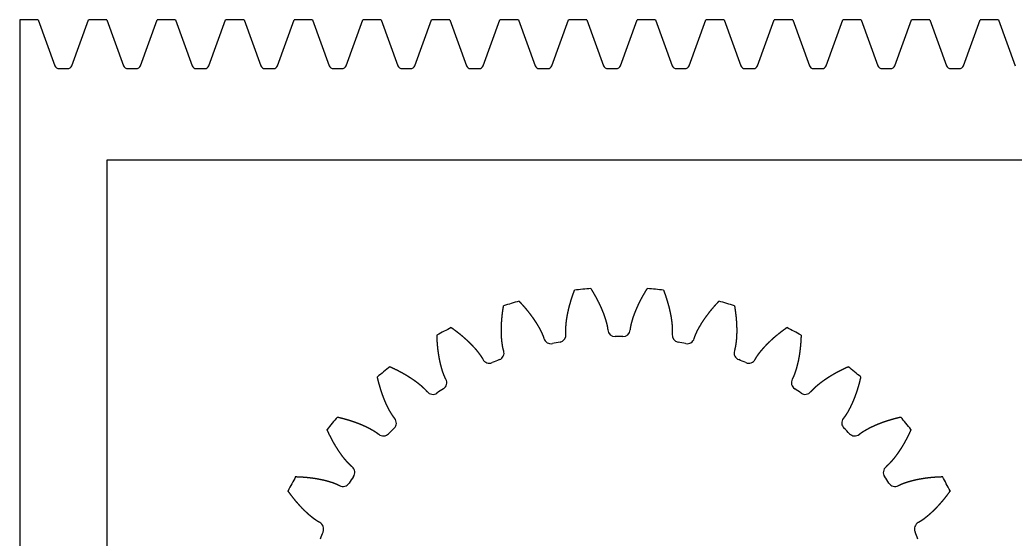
# Model space of a CAD drawing. Header units: inches. Extents: x -2.5 to 2.5, y -5.45 to 0.2.
# Drawn here: x -2.5 to 0.349, y -1.286 to 0.2 of the extents above; entities that cross this region are included whole.
import ezdxf

# ---------------------------------------------------------------- set-up
doc = ezdxf.new("R2010")
doc.units = ezdxf.units.IN
doc.header["$MEASUREMENT"] = 0

msp = doc.modelspace()

# ---------------------------------------------------------------- linework, layer by layer
at = {"color": 7, "linetype": 'Continuous', "lineweight": 25}
for p, q in [((-2.4473, 0.2), (-2.5, 0.2)), ((-2.5, 0.2), (-2.5, -5.45)), ((-2.4473, 0.2), (-2.3996, 0.0688)), ((-2.3514, 0.0688), (-2.3037, 0.2)), ((-2.251, 0.2), (-2.3037, 0.2)), ((-2.251, 0.2), (-2.2032, 0.0688)), ((-2.155, 0.0688), (-2.1073, 0.2)), ((-2.0546, 0.2), (-2.1073, 0.2)), ((-2.0546, 0.2), (-2.0069, 0.0688)), ((-1.9587, 0.0688), (-1.9109, 0.2)), ((-1.8583, 0.2), (-1.9109, 0.2)), ((-1.8583, 0.2), (-1.8105, 0.0688)), ((-1.7623, 0.0688), (-1.7146, 0.2)), ((-1.6619, 0.2), (-1.7146, 0.2)), ((-1.6619, 0.2), (-1.6142, 0.0688)), ((-1.566, 0.0688), (-1.5183, 0.2)), ((-1.4656, 0.2), (-1.5183, 0.2)), ((-1.4656, 0.2), (-1.4178, 0.0688)), ((-1.3696, 0.0688), (-1.3219, 0.2)), ((-1.2692, 0.2), (-1.3219, 0.2)), ((-1.2692, 0.2), (-1.2215, 0.0688)), ((-1.1733, 0.0688), (-1.1256, 0.2)), ((-1.0729, 0.2), (-1.1256, 0.2)), ((-1.0729, 0.2), (-1.0251, 0.0688)), ((-0.9769, 0.0688), (-0.9292, 0.2)), ((-0.8765, 0.2), (-0.9292, 0.2)), ((-0.8765, 0.2), (-0.8288, 0.0688)), ((-0.7806, 0.0688), (-0.7329, 0.2)), ((-0.6802, 0.2), (-0.7329, 0.2)), ((-0.6802, 0.2), (-0.6324, 0.0688)), ((-0.5842, 0.0688), (-0.5365, 0.2)), ((-0.4838, 0.2), (-0.5365, 0.2)), ((-0.4838, 0.2), (-0.4361, 0.0688)), ((-0.3879, 0.0688), (-0.3402, 0.2)), ((-0.2875, 0.2), (-0.3402, 0.2)), ((-0.2875, 0.2), (-0.2397, 0.0688)), ((-0.1915, 0.0688), (-0.1438, 0.2)), ((-0.0911, 0.2), (-0.1438, 0.2)), ((-0.0911, 0.2), (-0.0434, 0.0688)), ((0.0048, 0.0688), (0.0525, 0.2)), ((0.1052, 0.2), (0.0525, 0.2)), ((0.1052, 0.2), (0.153, 0.0688)), ((0.2012, 0.0688), (0.2489, 0.2)), ((0.3016, 0.2), (0.2489, 0.2)), ((0.3016, 0.2), (0.3493, 0.0688)), ((-2.3877, 0.0605), (-2.3633, 0.0605)), ((-2.1913, 0.0605), (-2.1669, 0.0605)), ((-1.995, 0.0605), (-1.9706, 0.0605)), ((-1.7986, 0.0605), (-1.7742, 0.0605)), ((-1.6023, 0.0605), (-1.5779, 0.0605)), ((-1.4059, 0.0605), (-1.3815, 0.0605)), ((-1.2096, 0.0605), (-1.1852, 0.0605)), ((-1.0132, 0.0605), (-0.9888, 0.0605)), ((-0.8169, 0.0605), (-0.7925, 0.0605)), ((-0.6205, 0.0605), (-0.5961, 0.0605)), ((-0.4242, 0.0605), (-0.3998, 0.0605)), ((-0.2278, 0.0605), (-0.2034, 0.0605)), ((-0.0315, 0.0605), (-0.0071, 0.0605)), ((0.1649, 0.0605), (0.1893, 0.0605)), ((-2.25, -5.45), (-2.25, -0.2)), ((-2.25, -0.2), (2.5, -0.2))]:
    msp.add_line(p, q, dxfattribs=at)
for centre, radius, start, end in [((-2.3877, 0.0731), 0.0126, 200, 270), ((-2.3633, 0.0731), 0.0126, 270, 340), ((-2.1913, 0.0731), 0.0126, 200, 270), ((-2.1669, 0.0731), 0.0126, 270, 340), ((-1.995, 0.0731), 0.0126, 200, 270), ((-1.9706, 0.0731), 0.0126, 270, 340), ((-1.7986, 0.0731), 0.0126, 200, 270), ((-1.7742, 0.0731), 0.0126, 270, 340), ((-1.6023, 0.0731), 0.0126, 200, 270), ((-1.5779, 0.0731), 0.0126, 270, 340), ((-1.4059, 0.0731), 0.0126, 200, 270), ((-1.3815, 0.0731), 0.0126, 270, 340), ((-1.2096, 0.0731), 0.0126, 200, 270), ((-1.1852, 0.0731), 0.0126, 270, 340), ((-1.0132, 0.0731), 0.0126, 200, 270), ((-0.9888, 0.0731), 0.0126, 270, 340), ((-0.8169, 0.0731), 0.0126, 200, 270), ((-0.7925, 0.0731), 0.0126, 270, 340), ((-0.6205, 0.0731), 0.0126, 200, 270), ((-0.5961, 0.0731), 0.0126, 270, 340), ((-0.4242, 0.0731), 0.0126, 200, 270), ((-0.3998, 0.0731), 0.0126, 270, 340), ((-0.2278, 0.0731), 0.0126, 200, 270), ((-0.2034, 0.0731), 0.0126, 270, 340), ((-0.0315, 0.0731), 0.0126, 200, 270), ((-0.0071, 0.0731), 0.0126, 270, 340), ((0.1649, 0.0731), 0.0126, 200, 270), ((0.1893, 0.0731), 0.0126, 270, 340), ((-0.7846, -1.6281), 1.0625, 94.3728, 96.8772), ((-0.7846, -1.6281), 1.0625, 83.1228, 85.6272), ((-0.7846, -1.6281), 1.0625, 105.6228, 108.1272), ((-0.7846, -1.6281), 1.0625, 71.8728, 74.3772), ((-0.7846, -1.6281), 1.0625, 116.8728, 119.3772), ((-0.7846, -1.6281), 1.0625, 60.6228, 63.1272), ((-0.9797, -0.7057), 0.021, 196.6438, 281.9405), ((-0.9574, -0.7012), 0.021, 280.5595, 5.8562), ((-0.796, -0.6853), 0.021, 185.3938, 270.6905), ((-0.7846, -1.6281), 0.9219, 89.3095, 90.6905), ((-0.7733, -0.6853), 0.021, 269.3095, 354.6062), ((-0.6118, -0.7012), 0.021, 174.1438, 259.4405), ((-0.5895, -0.7057), 0.021, 258.0595, 343.3562), ((-0.7846, -1.6281), 0.9219, 100.5595, 101.9405), ((-0.7846, -1.6281), 0.9219, 78.0595, 79.4405), ((-1.1349, -0.7527), 0.021, 291.8095, 17.1062), ((-0.4343, -0.7527), 0.021, 162.8938, 248.1905), ((-0.7846, -1.6281), 1.0625, 128.1228, 130.6272), ((-1.1559, -0.7614), 0.021, 207.8938, 293.1905), ((-0.7846, -1.6281), 0.9219, 111.8095, 113.1905), ((-0.7846, -1.6281), 0.9219, 66.8095, 68.1905), ((-0.4133, -0.7614), 0.021, 246.8095, 332.1062), ((-0.7846, -1.6281), 1.0625, 49.3728, 51.8772), ((-1.2989, -0.8379), 0.021, 303.0595, 28.3562), ((-0.2703, -0.8379), 0.021, 151.6438, 236.9405), ((-1.3178, -0.8505), 0.021, 219.1438, 304.4405), ((-0.7846, -1.6281), 0.9219, 123.0595, 124.4405), ((-0.7846, -1.6281), 0.9219, 55.5595, 56.9405), ((-0.2514, -0.8505), 0.021, 235.5595, 320.8562), ((-0.7846, -1.6281), 1.0625, 139.3728, 141.8772), ((-1.4432, -0.9534), 0.021, 314.3095, 39.6062), ((-0.126, -0.9534), 0.021, 140.3938, 225.6905), ((-0.7846, -1.6281), 1.0625, 38.1228, 40.6272), ((-0.7846, -1.6281), 0.9219, 134.3095, 135.6905), ((-0.7846, -1.6281), 0.9219, 44.3095, 45.6905), ((-1.4593, -0.9695), 0.021, 230.3938, 315.6905), ((-0.1099, -0.9695), 0.021, 224.3095, 309.6062), ((-1.5622, -1.0949), 0.021, 325.5595, 50.8562), ((-0.007, -1.0949), 0.021, 129.1438, 214.4405), ((-0.7846, -1.6281), 1.0625, 150.6228, 153.1272), ((-0.7846, -1.6281), 0.9219, 145.5595, 146.9405), ((-0.7846, -1.6281), 0.9219, 33.0595, 34.4405), ((-0.7846, -1.6281), 1.0625, 26.8728, 29.3772), ((-1.5748, -1.1138), 0.021, 241.6438, 326.9405), ((0.0056, -1.1138), 0.021, 213.0595, 298.3562), ((-1.6513, -1.2568), 0.021, 336.8095, 62.1062), ((0.0821, -1.2568), 0.021, 117.8938, 203.1905), ((-0.7846, -1.6281), 0.9219, 156.8095, 158.1905), ((-0.7846, -1.6281), 0.9219, 21.8095, 23.1905)]:
    msp.add_arc(centre, radius, start, end, dxfattribs=at)
for points, knots in [([(-0.8656, -0.5687), (-0.8647, -0.5702), (-0.8628, -0.5732), (-0.8591, -0.5793), (-0.8557, -0.5852), (-0.8515, -0.5926), (-0.8479, -0.5992), (-0.8442, -0.6064), (-0.8408, -0.6134), (-0.8374, -0.6206), (-0.8343, -0.6278), (-0.8313, -0.6351), (-0.8285, -0.6423), (-0.8262, -0.6486), (-0.8244, -0.6541), (-0.823, -0.6587), (-0.8219, -0.6625), (-0.8209, -0.6663), (-0.8199, -0.6701), (-0.819, -0.6739), (-0.8183, -0.6775), (-0.8177, -0.6807), (-0.8173, -0.6834), (-0.8171, -0.6853), (-0.8169, -0.6866), (-0.8169, -0.6872), (-0.8169, -0.6873)], [0, 0, 0, 0, 0, 0.0547325, 0.1094648, 0.1641972, 0.2189295, 0.2736619, 0.3283943, 0.3831266, 0.437859, 0.4925913, 0.5473236, 0.6020559, 0.6527836, 0.6801499, 0.707516, 0.7348821, 0.7622484, 0.7896147, 0.8169804, 0.8442361, 0.8624808, 0.8805591, 0.8940072, 0.8975178, 0.8975178, 0.8975178, 0.8975178, 0.8975178]), ([(-0.7524, -0.6873), (-0.7524, -0.6872), (-0.7523, -0.6866), (-0.7522, -0.6853), (-0.7519, -0.6834), (-0.7515, -0.6807), (-0.7509, -0.6775), (-0.7502, -0.6739), (-0.7493, -0.6701), (-0.7483, -0.6663), (-0.7473, -0.6625), (-0.7462, -0.6587), (-0.7448, -0.6541), (-0.743, -0.6486), (-0.7407, -0.6423), (-0.738, -0.6351), (-0.7349, -0.6278), (-0.7318, -0.6206), (-0.7284, -0.6134), (-0.725, -0.6064), (-0.7213, -0.5992), (-0.7178, -0.5926), (-0.7136, -0.5852), (-0.7101, -0.5793), (-0.7064, -0.5732), (-0.7046, -0.5702), (-0.7036, -0.5687)], [0.0115731, 0.0115731, 0.0115731, 0.0115731, 0.0115731, 0.0150837, 0.0285318, 0.0466101, 0.0648548, 0.0921105, 0.1194762, 0.1468425, 0.1742089, 0.201575, 0.228941, 0.2563073, 0.307035, 0.3617674, 0.4164997, 0.4712319, 0.5259643, 0.5806966, 0.635429, 0.6901614, 0.7448937, 0.7996261, 0.8543584, 0.9090909, 0.9090909, 0.9090909, 0.9090909, 0.9090909]), ([(-0.9365, -0.6991), (-0.9365, -0.699), (-0.9366, -0.6984), (-0.9367, -0.6971), (-0.9368, -0.6952), (-0.937, -0.6924), (-0.937, -0.6891), (-0.937, -0.6855), (-0.9369, -0.6816), (-0.9367, -0.6777), (-0.9364, -0.6737), (-0.9361, -0.6698), (-0.9356, -0.6651), (-0.9349, -0.6593), (-0.9339, -0.6527), (-0.9326, -0.6451), (-0.931, -0.6373), (-0.9294, -0.6297), (-0.9275, -0.6219), (-0.9255, -0.6144), (-0.9232, -0.6067), (-0.9211, -0.5995), (-0.9184, -0.5914), (-0.9162, -0.5849), (-0.9137, -0.5782), (-0.9125, -0.5749), (-0.9118, -0.5732)], [0.0115731, 0.0115731, 0.0115731, 0.0115731, 0.0115731, 0.0150837, 0.0285318, 0.0466101, 0.0648548, 0.0921105, 0.1194762, 0.1468425, 0.1742089, 0.201575, 0.228941, 0.2563073, 0.307035, 0.3617674, 0.4164997, 0.4712319, 0.5259643, 0.5806966, 0.635429, 0.6901614, 0.7448937, 0.7996261, 0.8543584, 0.9090909, 0.9090909, 0.9090909, 0.9090909, 0.9090909]), ([(-0.6574, -0.5732), (-0.6567, -0.5749), (-0.6555, -0.5782), (-0.653, -0.5849), (-0.6508, -0.5914), (-0.6482, -0.5995), (-0.646, -0.6067), (-0.6437, -0.6144), (-0.6418, -0.6219), (-0.6399, -0.6297), (-0.6382, -0.6373), (-0.6366, -0.6451), (-0.6353, -0.6527), (-0.6344, -0.6593), (-0.6337, -0.6651), (-0.6332, -0.6698), (-0.6328, -0.6737), (-0.6325, -0.6777), (-0.6323, -0.6816), (-0.6322, -0.6855), (-0.6322, -0.6891), (-0.6323, -0.6924), (-0.6324, -0.6952), (-0.6325, -0.6971), (-0.6326, -0.6984), (-0.6327, -0.699), (-0.6327, -0.6991)], [0, 0, 0, 0, 0, 0.0547325, 0.1094648, 0.1641972, 0.2189295, 0.2736619, 0.3283943, 0.3831266, 0.437859, 0.4925913, 0.5473236, 0.6020559, 0.6527836, 0.6801499, 0.707516, 0.7348821, 0.7622484, 0.7896147, 0.8169804, 0.8442361, 0.8624808, 0.8805591, 0.8940072, 0.8975178, 0.8975178, 0.8975178, 0.8975178, 0.8975178]), ([(-1.1149, -0.7466), (-1.1149, -0.7465), (-1.1151, -0.7459), (-1.1154, -0.7447), (-1.1159, -0.7428), (-1.1166, -0.7401), (-1.1173, -0.7369), (-1.118, -0.7334), (-1.1186, -0.7295), (-1.1192, -0.7256), (-1.1197, -0.7217), (-1.1201, -0.7178), (-1.1206, -0.713), (-1.121, -0.7073), (-1.1213, -0.7005), (-1.1215, -0.6928), (-1.1215, -0.6849), (-1.1214, -0.6771), (-1.121, -0.6691), (-1.1205, -0.6614), (-1.1198, -0.6533), (-1.1191, -0.6459), (-1.1181, -0.6374), (-1.1172, -0.6306), (-1.1161, -0.6236), (-1.1155, -0.6201), (-1.1152, -0.6183)], [0.0115731, 0.0115731, 0.0115731, 0.0115731, 0.0115731, 0.0150837, 0.0285318, 0.0466101, 0.0648548, 0.0921105, 0.1194762, 0.1468425, 0.1742089, 0.201575, 0.228941, 0.2563073, 0.307035, 0.3617674, 0.4164997, 0.4712319, 0.5259643, 0.5806966, 0.635429, 0.6901614, 0.7448937, 0.7996261, 0.8543584, 0.9090909, 0.9090909, 0.9090909, 0.9090909, 0.9090909]), ([(-1.0707, -0.6049), (-1.0695, -0.6062), (-1.0671, -0.6087), (-1.0623, -0.614), (-1.0577, -0.6191), (-1.0522, -0.6256), (-1.0474, -0.6314), (-1.0424, -0.6377), (-1.0377, -0.6439), (-1.033, -0.6503), (-1.0285, -0.6567), (-1.0241, -0.6633), (-1.02, -0.6698), (-1.0165, -0.6756), (-1.0137, -0.6806), (-1.0114, -0.6848), (-1.0096, -0.6883), (-1.0078, -0.6918), (-1.0061, -0.6954), (-1.0045, -0.699), (-1.0031, -0.7023), (-1.0019, -0.7053), (-1.001, -0.7079), (-1.0004, -0.7098), (-1, -0.711), (-0.9998, -0.7115), (-0.9998, -0.7117)], [0, 0, 0, 0, 0, 0.0547325, 0.1094648, 0.1641972, 0.2189295, 0.2736619, 0.3283943, 0.3831266, 0.437859, 0.4925913, 0.5473236, 0.6020559, 0.6527836, 0.6801499, 0.707516, 0.7348821, 0.7622484, 0.7896147, 0.8169804, 0.8442361, 0.8624808, 0.8805591, 0.8940072, 0.8975178, 0.8975178, 0.8975178, 0.8975178, 0.8975178]), ([(-0.5695, -0.7117), (-0.5694, -0.7115), (-0.5692, -0.711), (-0.5689, -0.7098), (-0.5682, -0.7079), (-0.5673, -0.7053), (-0.5661, -0.7023), (-0.5647, -0.699), (-0.5631, -0.6954), (-0.5614, -0.6918), (-0.5596, -0.6883), (-0.5578, -0.6848), (-0.5555, -0.6806), (-0.5527, -0.6756), (-0.5492, -0.6698), (-0.5451, -0.6633), (-0.5407, -0.6567), (-0.5362, -0.6503), (-0.5315, -0.6439), (-0.5268, -0.6377), (-0.5218, -0.6314), (-0.517, -0.6256), (-0.5115, -0.6191), (-0.507, -0.614), (-0.5021, -0.6087), (-0.4997, -0.6062), (-0.4985, -0.6049)], [0.0115731, 0.0115731, 0.0115731, 0.0115731, 0.0115731, 0.0150837, 0.0285318, 0.0466101, 0.0648548, 0.0921105, 0.1194762, 0.1468425, 0.1742089, 0.201575, 0.228941, 0.2563073, 0.307035, 0.3617674, 0.4164997, 0.4712319, 0.5259643, 0.5806966, 0.635429, 0.6901614, 0.7448937, 0.7996261, 0.8543584, 0.9090909, 0.9090909, 0.9090909, 0.9090909, 0.9090909]), ([(-0.454, -0.6183), (-0.4537, -0.6201), (-0.4532, -0.6236), (-0.4521, -0.6306), (-0.4512, -0.6374), (-0.4501, -0.6459), (-0.4494, -0.6533), (-0.4487, -0.6614), (-0.4482, -0.6691), (-0.4479, -0.6771), (-0.4477, -0.6849), (-0.4477, -0.6928), (-0.4479, -0.7005), (-0.4482, -0.7073), (-0.4487, -0.713), (-0.4491, -0.7178), (-0.4495, -0.7217), (-0.45, -0.7256), (-0.4506, -0.7295), (-0.4513, -0.7334), (-0.452, -0.7369), (-0.4527, -0.7401), (-0.4533, -0.7428), (-0.4538, -0.7447), (-0.4542, -0.7459), (-0.4543, -0.7465), (-0.4544, -0.7466)], [0, 0, 0, 0, 0, 0.0547325, 0.1094648, 0.1641972, 0.2189295, 0.2736619, 0.3283943, 0.3831266, 0.437859, 0.4925913, 0.5473236, 0.6020559, 0.6527836, 0.6801499, 0.707516, 0.7348821, 0.7622484, 0.7896147, 0.8169804, 0.8442361, 0.8624808, 0.8805591, 0.8940072, 0.8975178, 0.8975178, 0.8975178, 0.8975178, 0.8975178]), ([(-1.2649, -0.6803), (-1.2634, -0.6814), (-1.2606, -0.6834), (-1.2548, -0.6876), (-1.2493, -0.6918), (-1.2426, -0.697), (-1.2368, -0.7018), (-1.2306, -0.707), (-1.2248, -0.7121), (-1.219, -0.7175), (-1.2133, -0.7229), (-1.2077, -0.7285), (-1.2024, -0.7341), (-1.1979, -0.7391), (-1.1941, -0.7435), (-1.1911, -0.7472), (-1.1886, -0.7502), (-1.1862, -0.7534), (-1.1839, -0.7565), (-1.1816, -0.7597), (-1.1796, -0.7627), (-1.1778, -0.7655), (-1.1763, -0.7678), (-1.1754, -0.7695), (-1.1748, -0.7706), (-1.1745, -0.7711), (-1.1744, -0.7713)], [0, 0, 0, 0, 0, 0.0547325, 0.1094648, 0.1641972, 0.2189295, 0.2736619, 0.3283943, 0.3831266, 0.437859, 0.4925913, 0.5473236, 0.6020559, 0.6527836, 0.6801499, 0.707516, 0.7348821, 0.7622484, 0.7896147, 0.8169804, 0.8442361, 0.8624808, 0.8805591, 0.8940072, 0.8975178, 0.8975178, 0.8975178, 0.8975178, 0.8975178]), ([(-0.3948, -0.7713), (-0.3947, -0.7711), (-0.3945, -0.7706), (-0.3938, -0.7695), (-0.3929, -0.7678), (-0.3914, -0.7655), (-0.3897, -0.7627), (-0.3877, -0.7597), (-0.3854, -0.7565), (-0.383, -0.7534), (-0.3806, -0.7502), (-0.3781, -0.7472), (-0.3751, -0.7435), (-0.3713, -0.7391), (-0.3668, -0.7341), (-0.3615, -0.7285), (-0.3559, -0.7229), (-0.3503, -0.7175), (-0.3444, -0.7121), (-0.3386, -0.707), (-0.3324, -0.7018), (-0.3266, -0.697), (-0.3199, -0.6918), (-0.3144, -0.6876), (-0.3087, -0.6834), (-0.3058, -0.6814), (-0.3044, -0.6803)], [0.0115731, 0.0115731, 0.0115731, 0.0115731, 0.0115731, 0.0150837, 0.0285318, 0.0466101, 0.0648548, 0.0921105, 0.1194762, 0.1468425, 0.1742089, 0.201575, 0.228941, 0.2563073, 0.307035, 0.3617674, 0.4164997, 0.4712319, 0.5259643, 0.5806966, 0.635429, 0.6901614, 0.7448937, 0.7996261, 0.8543584, 0.9090909, 0.9090909, 0.9090909, 0.9090909, 0.9090909]), ([(-1.2805, -0.8279), (-1.2806, -0.8278), (-1.2808, -0.8273), (-1.2814, -0.8262), (-1.2823, -0.8245), (-1.2834, -0.8219), (-1.2847, -0.8189), (-1.2861, -0.8156), (-1.2875, -0.8119), (-1.2888, -0.8082), (-1.2901, -0.8045), (-1.2913, -0.8007), (-1.2926, -0.7961), (-1.2942, -0.7906), (-1.2958, -0.784), (-1.2975, -0.7765), (-1.2991, -0.7688), (-1.3004, -0.761), (-1.3016, -0.7532), (-1.3027, -0.7455), (-1.3036, -0.7375), (-1.3043, -0.73), (-1.3049, -0.7215), (-1.3054, -0.7147), (-1.3057, -0.7075), (-1.3058, -0.704), (-1.3058, -0.7022)], [0.0115731, 0.0115731, 0.0115731, 0.0115731, 0.0115731, 0.0150837, 0.0285318, 0.0466101, 0.0648548, 0.0921105, 0.1194762, 0.1468425, 0.1742089, 0.201575, 0.228941, 0.2563073, 0.307035, 0.3617674, 0.4164997, 0.4712319, 0.5259643, 0.5806966, 0.635429, 0.6901614, 0.7448937, 0.7996261, 0.8543584, 0.9090909, 0.9090909, 0.9090909, 0.9090909, 0.9090909]), ([(-0.2634, -0.7022), (-0.2634, -0.704), (-0.2636, -0.7075), (-0.2638, -0.7147), (-0.2643, -0.7215), (-0.2649, -0.73), (-0.2657, -0.7375), (-0.2666, -0.7455), (-0.2676, -0.7532), (-0.2688, -0.761), (-0.2702, -0.7688), (-0.2717, -0.7765), (-0.2734, -0.784), (-0.2751, -0.7906), (-0.2766, -0.7961), (-0.278, -0.8007), (-0.2792, -0.8045), (-0.2804, -0.8082), (-0.2817, -0.8119), (-0.2831, -0.8156), (-0.2845, -0.8189), (-0.2858, -0.8219), (-0.287, -0.8245), (-0.2878, -0.8262), (-0.2884, -0.8273), (-0.2887, -0.8278), (-0.2887, -0.8279)], [0, 0, 0, 0, 0, 0.0547325, 0.1094648, 0.1641972, 0.2189295, 0.2736619, 0.3283943, 0.3831266, 0.437859, 0.4925913, 0.5473236, 0.6020559, 0.6527836, 0.6801499, 0.707516, 0.7348821, 0.7622484, 0.7896147, 0.8169804, 0.8442361, 0.8624808, 0.8805591, 0.8940072, 0.8975178, 0.8975178, 0.8975178, 0.8975178, 0.8975178]), ([(-1.4405, -0.7922), (-1.4389, -0.793), (-1.4357, -0.7944), (-1.4292, -0.7974), (-1.4231, -0.8005), (-1.4155, -0.8043), (-1.4089, -0.8078), (-1.4018, -0.8117), (-1.3951, -0.8156), (-1.3883, -0.8197), (-1.3817, -0.824), (-1.3751, -0.8284), (-1.3688, -0.8328), (-1.3634, -0.8368), (-1.3588, -0.8404), (-1.3551, -0.8434), (-1.3521, -0.8459), (-1.3491, -0.8485), (-1.3462, -0.8512), (-1.3434, -0.8539), (-1.3408, -0.8564), (-1.3385, -0.8587), (-1.3366, -0.8608), (-1.3354, -0.8622), (-1.3346, -0.8632), (-1.3342, -0.8637), (-1.3341, -0.8638)], [0, 0, 0, 0, 0, 0.0547325, 0.1094648, 0.1641972, 0.2189295, 0.2736619, 0.3283943, 0.3831266, 0.437859, 0.4925913, 0.5473236, 0.6020559, 0.6527836, 0.6801499, 0.707516, 0.7348821, 0.7622484, 0.7896147, 0.8169804, 0.8442361, 0.8624808, 0.8805591, 0.8940072, 0.8975178, 0.8975178, 0.8975178, 0.8975178, 0.8975178]), ([(-0.2351, -0.8638), (-0.235, -0.8637), (-0.2347, -0.8632), (-0.2338, -0.8622), (-0.2326, -0.8608), (-0.2307, -0.8587), (-0.2284, -0.8564), (-0.2259, -0.8539), (-0.223, -0.8512), (-0.2201, -0.8485), (-0.2171, -0.8459), (-0.2141, -0.8434), (-0.2104, -0.8404), (-0.2058, -0.8368), (-0.2004, -0.8328), (-0.1941, -0.8284), (-0.1875, -0.824), (-0.181, -0.8197), (-0.1741, -0.8156), (-0.1675, -0.8117), (-0.1604, -0.8078), (-0.1537, -0.8043), (-0.1462, -0.8005), (-0.14, -0.7974), (-0.1335, -0.7944), (-0.1303, -0.793), (-0.1287, -0.7922)], [0.0115731, 0.0115731, 0.0115731, 0.0115731, 0.0115731, 0.0150837, 0.0285318, 0.0466101, 0.0648548, 0.0921105, 0.1194762, 0.1468425, 0.1742089, 0.201575, 0.228941, 0.2563073, 0.307035, 0.3617674, 0.4164997, 0.4712319, 0.5259643, 0.5806966, 0.635429, 0.6901614, 0.7448937, 0.7996261, 0.8543584, 0.9090909, 0.9090909, 0.9090909, 0.9090909, 0.9090909]), ([(-1.4271, -0.9401), (-1.4271, -0.94), (-1.4275, -0.9395), (-1.4283, -0.9385), (-1.4295, -0.937), (-1.4311, -0.9347), (-1.433, -0.9321), (-1.435, -0.929), (-1.4371, -0.9257), (-1.4391, -0.9223), (-1.441, -0.9189), (-1.4429, -0.9155), (-1.4452, -0.9112), (-1.4478, -0.9061), (-1.4507, -0.9), (-1.4538, -0.8929), (-1.4568, -0.8856), (-1.4597, -0.8783), (-1.4624, -0.8709), (-1.4649, -0.8635), (-1.4674, -0.8558), (-1.4695, -0.8486), (-1.4718, -0.8405), (-1.4736, -0.8338), (-1.4753, -0.8269), (-1.476, -0.8235), (-1.4764, -0.8217)], [0.0115731, 0.0115731, 0.0115731, 0.0115731, 0.0115731, 0.0150837, 0.0285318, 0.0466101, 0.0648548, 0.0921105, 0.1194762, 0.1468425, 0.1742089, 0.201575, 0.228941, 0.2563073, 0.307035, 0.3617674, 0.4164997, 0.4712319, 0.5259643, 0.5806966, 0.635429, 0.6901614, 0.7448937, 0.7996261, 0.8543584, 0.9090909, 0.9090909, 0.9090909, 0.9090909, 0.9090909]), ([(-0.0928, -0.8217), (-0.0932, -0.8235), (-0.094, -0.8269), (-0.0957, -0.8338), (-0.0974, -0.8405), (-0.0997, -0.8486), (-0.1019, -0.8558), (-0.1043, -0.8635), (-0.1068, -0.8709), (-0.1096, -0.8783), (-0.1124, -0.8856), (-0.1154, -0.8929), (-0.1186, -0.9), (-0.1215, -0.9061), (-0.1241, -0.9112), (-0.1263, -0.9155), (-0.1282, -0.9189), (-0.1301, -0.9223), (-0.1322, -0.9257), (-0.1343, -0.929), (-0.1362, -0.9321), (-0.1381, -0.9347), (-0.1397, -0.937), (-0.1409, -0.9385), (-0.1417, -0.9395), (-0.1421, -0.94), (-0.1422, -0.9401)], [0, 0, 0, 0, 0, 0.0547325, 0.1094648, 0.1641972, 0.2189295, 0.2736619, 0.3283943, 0.3831266, 0.437859, 0.4925913, 0.5473236, 0.6020559, 0.6527836, 0.6801499, 0.707516, 0.7348821, 0.7622484, 0.7896147, 0.8169804, 0.8442361, 0.8624808, 0.8805591, 0.8940072, 0.8975178, 0.8975178, 0.8975178, 0.8975178, 0.8975178]), ([(-1.591, -0.9363), (-1.5893, -0.9367), (-1.5859, -0.9375), (-1.5789, -0.9391), (-1.5723, -0.9409), (-1.5641, -0.9432), (-1.5569, -0.9454), (-1.5492, -0.9478), (-1.5419, -0.9503), (-1.5344, -0.953), (-1.5271, -0.9559), (-1.5198, -0.9589), (-1.5127, -0.9621), (-1.5066, -0.965), (-1.5015, -0.9675), (-1.4973, -0.9698), (-1.4938, -0.9717), (-1.4904, -0.9736), (-1.487, -0.9757), (-1.4837, -0.9777), (-1.4807, -0.9797), (-1.478, -0.9816), (-1.4757, -0.9832), (-1.4742, -0.9844), (-1.4732, -0.9852), (-1.4728, -0.9856), (-1.4727, -0.9857)], [0, 0, 0, 0, 0, 0.0547325, 0.1094648, 0.1641972, 0.2189295, 0.2736619, 0.3283943, 0.3831266, 0.437859, 0.4925913, 0.5473236, 0.6020559, 0.6527836, 0.6801499, 0.707516, 0.7348821, 0.7622484, 0.7896147, 0.8169804, 0.8442361, 0.8624808, 0.8805591, 0.8940072, 0.8975178, 0.8975178, 0.8975178, 0.8975178, 0.8975178]), ([(-0.0966, -0.9857), (-0.0965, -0.9856), (-0.096, -0.9852), (-0.095, -0.9844), (-0.0935, -0.9832), (-0.0913, -0.9816), (-0.0886, -0.9797), (-0.0856, -0.9777), (-0.0822, -0.9757), (-0.0788, -0.9736), (-0.0754, -0.9717), (-0.072, -0.9698), (-0.0677, -0.9675), (-0.0626, -0.965), (-0.0565, -0.9621), (-0.0494, -0.9589), (-0.0421, -0.9559), (-0.0348, -0.953), (-0.0274, -0.9503), (-0.02, -0.9478), (-0.0123, -0.9454), (-0.0051, -0.9432), (0.003, -0.9409), (0.0097, -0.9391), (0.0166, -0.9375), (0.02, -0.9367), (0.0218, -0.9363)], [0.0115731, 0.0115731, 0.0115731, 0.0115731, 0.0115731, 0.0150837, 0.0285318, 0.0466101, 0.0648548, 0.0921105, 0.1194762, 0.1468425, 0.1742089, 0.201575, 0.228941, 0.2563073, 0.307035, 0.3617674, 0.4164997, 0.4712319, 0.5259643, 0.5806966, 0.635429, 0.6901614, 0.7448937, 0.7996261, 0.8543584, 0.9090909, 0.9090909, 0.9090909, 0.9090909, 0.9090909]), ([(-1.549, -1.0786), (-1.5491, -1.0785), (-1.5495, -1.0781), (-1.5505, -1.0773), (-1.5519, -1.0761), (-1.554, -1.0742), (-1.5563, -1.0719), (-1.5589, -1.0694), (-1.5616, -1.0665), (-1.5642, -1.0636), (-1.5668, -1.0606), (-1.5693, -1.0576), (-1.5723, -1.0539), (-1.5759, -1.0493), (-1.5799, -1.0439), (-1.5844, -1.0376), (-1.5888, -1.031), (-1.593, -1.0244), (-1.5971, -1.0176), (-1.601, -1.0109), (-1.6049, -1.0039), (-1.6084, -0.9972), (-1.6123, -0.9897), (-1.6153, -0.9835), (-1.6183, -0.977), (-1.6197, -0.9738), (-1.6205, -0.9722)], [0.0115731, 0.0115731, 0.0115731, 0.0115731, 0.0115731, 0.0150837, 0.0285318, 0.0466101, 0.0648548, 0.0921105, 0.1194762, 0.1468425, 0.1742089, 0.201575, 0.228941, 0.2563073, 0.307035, 0.3617674, 0.4164997, 0.4712319, 0.5259643, 0.5806966, 0.635429, 0.6901614, 0.7448937, 0.7996261, 0.8543584, 0.9090909, 0.9090909, 0.9090909, 0.9090909, 0.9090909]), ([(0.0512, -0.9722), (0.0505, -0.9738), (0.0491, -0.977), (0.0461, -0.9835), (0.043, -0.9897), (0.0392, -0.9972), (0.0357, -1.0039), (0.0318, -1.0109), (0.0279, -1.0176), (0.0237, -1.0244), (0.0195, -1.031), (0.0151, -1.0376), (0.0107, -1.0439), (0.0067, -1.0493), (0.0031, -1.0539), (0.0001, -1.0576), (-0.0024, -1.0606), (-0.005, -1.0636), (-0.0077, -1.0665), (-0.0104, -1.0694), (-0.0129, -1.0719), (-0.0153, -1.0742), (-0.0173, -1.0761), (-0.0187, -1.0773), (-0.0197, -1.0781), (-0.0202, -1.0785), (-0.0203, -1.0786)], [0, 0, 0, 0, 0, 0.0547325, 0.1094648, 0.1641972, 0.2189295, 0.2736619, 0.3283943, 0.3831266, 0.437859, 0.4925913, 0.5473236, 0.6020559, 0.6527836, 0.6801499, 0.707516, 0.7348821, 0.7622484, 0.7896147, 0.8169804, 0.8442361, 0.8624808, 0.8805591, 0.8940072, 0.8975178, 0.8975178, 0.8975178, 0.8975178, 0.8975178]), ([(-1.7105, -1.1069), (-1.7087, -1.1069), (-1.7052, -1.1071), (-1.698, -1.1073), (-1.6912, -1.1078), (-1.6827, -1.1084), (-1.6753, -1.1091), (-1.6672, -1.11), (-1.6595, -1.1111), (-1.6517, -1.1123), (-1.644, -1.1137), (-1.6362, -1.1152), (-1.6287, -1.1169), (-1.6221, -1.1186), (-1.6166, -1.1201), (-1.612, -1.1215), (-1.6082, -1.1226), (-1.6045, -1.1239), (-1.6008, -1.1252), (-1.5971, -1.1266), (-1.5938, -1.128), (-1.5908, -1.1293), (-1.5883, -1.1304), (-1.5865, -1.1313), (-1.5854, -1.1319), (-1.5849, -1.1322), (-1.5848, -1.1322)], [0, 0, 0, 0, 0, 0.0547325, 0.1094648, 0.1641972, 0.2189295, 0.2736619, 0.3283943, 0.3831266, 0.437859, 0.4925913, 0.5473236, 0.6020559, 0.6527836, 0.6801499, 0.707516, 0.7348821, 0.7622484, 0.7896147, 0.8169804, 0.8442361, 0.8624808, 0.8805591, 0.8940072, 0.8975178, 0.8975178, 0.8975178, 0.8975178, 0.8975178]), ([(0.0155, -1.1322), (0.0157, -1.1322), (0.0162, -1.1319), (0.0173, -1.1313), (0.019, -1.1304), (0.0215, -1.1293), (0.0246, -1.128), (0.0279, -1.1266), (0.0316, -1.1252), (0.0353, -1.1239), (0.039, -1.1226), (0.0428, -1.1215), (0.0474, -1.1201), (0.0529, -1.1186), (0.0595, -1.1169), (0.067, -1.1152), (0.0747, -1.1137), (0.0824, -1.1123), (0.0903, -1.1111), (0.098, -1.11), (0.106, -1.1091), (0.1135, -1.1084), (0.122, -1.1078), (0.1288, -1.1073), (0.136, -1.1071), (0.1395, -1.1069), (0.1413, -1.1069)], [0.0115731, 0.0115731, 0.0115731, 0.0115731, 0.0115731, 0.0150837, 0.0285318, 0.0466101, 0.0648548, 0.0921105, 0.1194762, 0.1468425, 0.1742089, 0.201575, 0.228941, 0.2563073, 0.307035, 0.3617674, 0.4164997, 0.4712319, 0.5259643, 0.5806966, 0.635429, 0.6901614, 0.7448937, 0.7996261, 0.8543584, 0.9090909, 0.9090909, 0.9090909, 0.9090909, 0.9090909]), ([(-1.6415, -1.2383), (-1.6416, -1.2382), (-1.6421, -1.2379), (-1.6432, -1.2373), (-1.6449, -1.2364), (-1.6472, -1.2349), (-1.65, -1.2332), (-1.653, -1.2311), (-1.6562, -1.2289), (-1.6594, -1.2265), (-1.6625, -1.2241), (-1.6655, -1.2216), (-1.6692, -1.2186), (-1.6736, -1.2148), (-1.6786, -1.2103), (-1.6842, -1.205), (-1.6898, -1.1994), (-1.6952, -1.1937), (-1.7006, -1.1879), (-1.7057, -1.1821), (-1.7109, -1.1759), (-1.7157, -1.1701), (-1.7209, -1.1634), (-1.7251, -1.1579), (-1.7293, -1.1521), (-1.7313, -1.1493), (-1.7324, -1.1478)], [0.0115731, 0.0115731, 0.0115731, 0.0115731, 0.0115731, 0.0150837, 0.0285318, 0.0466101, 0.0648548, 0.0921105, 0.1194762, 0.1468425, 0.1742089, 0.201575, 0.228941, 0.2563073, 0.307035, 0.3617674, 0.4164997, 0.4712319, 0.5259643, 0.5806966, 0.635429, 0.6901614, 0.7448937, 0.7996261, 0.8543584, 0.9090909, 0.9090909, 0.9090909, 0.9090909, 0.9090909]), ([(0.1632, -1.1478), (0.1621, -1.1493), (0.1601, -1.1521), (0.1559, -1.1579), (0.1517, -1.1634), (0.1465, -1.1701), (0.1417, -1.1759), (0.1365, -1.1821), (0.1314, -1.1879), (0.126, -1.1937), (0.1206, -1.1994), (0.115, -1.205), (0.1094, -1.2103), (0.1044, -1.2148), (0.1, -1.2186), (0.0963, -1.2216), (0.0932, -1.2241), (0.0901, -1.2265), (0.087, -1.2289), (0.0838, -1.2311), (0.0808, -1.2332), (0.078, -1.2349), (0.0757, -1.2364), (0.074, -1.2373), (0.0729, -1.2379), (0.0724, -1.2382), (0.0722, -1.2383)], [0, 0, 0, 0, 0, 0.0547325, 0.1094648, 0.1641972, 0.2189295, 0.2736619, 0.3283943, 0.3831266, 0.437859, 0.4925913, 0.5473236, 0.6020559, 0.6527836, 0.6801499, 0.707516, 0.7348821, 0.7622484, 0.7896147, 0.8169804, 0.8442361, 0.8624808, 0.8805591, 0.8940072, 0.8975178, 0.8975178, 0.8975178, 0.8975178, 0.8975178])]:
    msp.add_open_spline(points, degree=4, knots=knots, dxfattribs=at)

doc.saveas('drawing.dxf')
